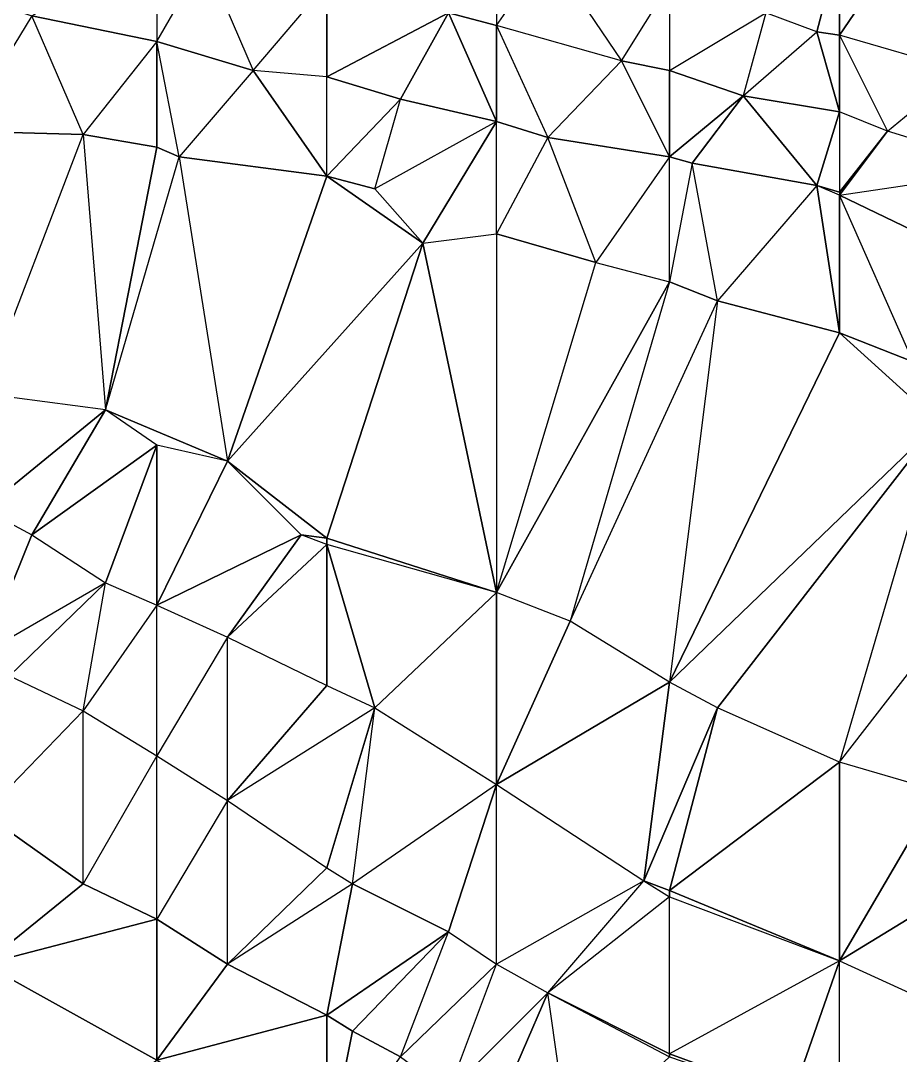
# Model space of a CAD drawing. Header units: metres. Extents: x 121.06818 to 121.07159, y 3.17836 to 3.18313.
# Drawn here: x 121.0686225 to 121.068897, y 3.1796075 to 3.1799305 of the extents above; entities that cross this region are included whole.
import ezdxf

# ---------------------------------------------------------------- set-up
doc = ezdxf.new("R2010")
doc.units = ezdxf.units.M

msp = doc.modelspace()

# ---------------------------------------------------------------- linework, layer by layer
at = {"layer": 'DELAUNEY6294', "color": 252}
msp.add_3dface([(121.068878, 3.179588, 0.01007), (121.068909, 3.179576, 0.01007), (121.068924, 3.179616, 0.01006)], dxfattribs=at)
at = {"layer": 'DELAUNEY6320', "color": 252}
msp.add_3dface([(121.068771, 3.17959, 0.01008), (121.068794, 3.179578, 0.01008), (121.068787, 3.179627, 0.01007)], dxfattribs=at)
at = {"layer": 'DELAUNEY6337', "color": 252}
msp.add_3dface([(121.068863, 3.179594, 0.01007), (121.068878, 3.179588, 0.01007), (121.068878, 3.179637, 0.01006)], dxfattribs=at)
at = {"layer": 'DELAUNEY6366', "color": 252}
msp.add_3dface([(121.068756, 3.179596, 0.01008), (121.068771, 3.17959, 0.01008), (121.068787, 3.179627, 0.01007)], dxfattribs=at)
at = {"layer": 'DELAUNEY6384', "color": 252}
msp.add_3dface([(121.068611, 3.17957, 0.0101), (121.068665, 3.179606, 0.01009), (121.068611, 3.179636, 0.01009)], dxfattribs=at)
at = {"layer": 'DELAUNEY6385', "color": 252}
msp.add_3dface([(121.068665, 3.179606, 0.01009), (121.068718, 3.179575, 0.01009), (121.068718, 3.17962, 0.01008)], dxfattribs=at)
at = {"layer": 'DELAUNEY6399', "color": 252}
msp.add_3dface([(121.068825, 3.179607, 0.01007), (121.068794, 3.179578, 0.01008), (121.068787, 3.179627, 0.01007)], dxfattribs=at)
at = {"layer": 'DELAUNEY6414', "color": 252}
msp.add_3dface([(121.068718, 3.179575, 0.01009), (121.068741, 3.179607, 0.01008), (121.068726, 3.179615, 0.01008)], dxfattribs=at)
at = {"layer": 'DELAUNEY6415', "color": 252}
msp.add_3dface([(121.068825, 3.179607, 0.01007), (121.068863, 3.179594, 0.01007), (121.068825, 3.179608, 0.01007)], dxfattribs=at)
at = {"layer": 'DELAUNEY6428', "color": 252}
msp.add_3dface([(121.068741, 3.179607, 0.01008), (121.068756, 3.179596, 0.01008), (121.068771, 3.179636, 0.01007)], dxfattribs=at)
at = {"layer": 'DELAUNEY6464', "color": 252}
msp.add_3dface([(121.068718, 3.179575, 0.01009), (121.068726, 3.179615, 0.01008), (121.068718, 3.17962, 0.01008)], dxfattribs=at)
at = {"layer": 'DELAUNEY6490', "color": 252}
msp.add_3dface([(121.068665, 3.179606, 0.01009), (121.068718, 3.17962, 0.01008), (121.068687, 3.179636, 0.01008)], dxfattribs=at)
at = {"layer": 'DELAUNEY6491', "color": 252}
msp.add_3dface([(121.068726, 3.179615, 0.01008), (121.068741, 3.179607, 0.01008), (121.068756, 3.179646, 0.01007)], dxfattribs=at)
at = {"layer": 'DELAUNEY6514', "color": 252}
msp.add_3dface([(121.068718, 3.17962, 0.01008), (121.068726, 3.179615, 0.01008), (121.068756, 3.179646, 0.01007)], dxfattribs=at)
at = {"layer": 'DELAUNEY6533', "color": 252}
msp.add_3dface([(121.068924, 3.179616, 0.01006), (121.068878, 3.179588, 0.01007), (121.068878, 3.179637, 0.01006)], dxfattribs=at)
at = {"layer": 'DELAUNEY6567', "color": 252}
msp.add_3dface([(121.068611, 3.179636, 0.01009), (121.068665, 3.179606, 0.01009), (121.068665, 3.17965, 0.01008)], dxfattribs=at)
at = {"layer": 'DELAUNEY6568', "color": 252}
msp.add_3dface([(121.068787, 3.179627, 0.01007), (121.068825, 3.179607, 0.01007), (121.068825, 3.179608, 0.01007)], dxfattribs=at)
at = {"layer": 'DELAUNEY6578', "color": 252}
msp.add_3dface([(121.068665, 3.179606, 0.01009), (121.068687, 3.179636, 0.01008), (121.068665, 3.17965, 0.01008)], dxfattribs=at)
at = {"layer": 'DELAUNEY6597', "color": 252}
msp.add_3dface([(121.068687, 3.179636, 0.01008), (121.068718, 3.17962, 0.01008), (121.068726, 3.179661, 0.01007)], dxfattribs=at)
at = {"layer": 'DELAUNEY6598', "color": 252}
msp.add_3dface([(121.068787, 3.179627, 0.01007), (121.068756, 3.179596, 0.01008), (121.068771, 3.179636, 0.01007)], dxfattribs=at)
at = {"layer": 'DELAUNEY6599', "color": 252}
msp.add_3dface([(121.068787, 3.179627, 0.01007), (121.068825, 3.179608, 0.01007), (121.068825, 3.179657, 0.01006)], dxfattribs=at)
at = {"layer": 'DELAUNEY6600', "color": 252}
msp.add_3dface([(121.068825, 3.179608, 0.01007), (121.068863, 3.179594, 0.01007), (121.068878, 3.179637, 0.01006)], dxfattribs=at)
at = {"layer": 'DELAUNEY6628', "color": 252}
msp.add_3dface([(121.068771, 3.179636, 0.01007), (121.068787, 3.179627, 0.01007), (121.068817, 3.179662, 0.01006)], dxfattribs=at)
at = {"layer": 'DELAUNEY6629', "color": 252}
msp.add_3dface([(121.068878, 3.179637, 0.01006), (121.068924, 3.179616, 0.01006), (121.068932, 3.17967, 0.01005)], dxfattribs=at)
at = {"layer": 'DELAUNEY6645', "color": 252}
msp.add_3dface([(121.068771, 3.179636, 0.01007), (121.068741, 3.179607, 0.01008), (121.068756, 3.179646, 0.01007)], dxfattribs=at)
at = {"layer": 'DELAUNEY6659', "color": 252}
msp.add_3dface([(121.068878, 3.179637, 0.01006), (121.068825, 3.179608, 0.01007), (121.068825, 3.179657, 0.01006)], dxfattribs=at)
at = {"layer": 'DELAUNEY6705', "color": 252}
msp.add_3dface([(121.068611, 3.179636, 0.01009), (121.068665, 3.17965, 0.01008), (121.068642, 3.179661, 0.01008)], dxfattribs=at)
at = {"layer": 'DELAUNEY6706', "color": 252}
msp.add_3dface([(121.068756, 3.179646, 0.01007), (121.068771, 3.179636, 0.01007), (121.068771, 3.179692, 0.01006)], dxfattribs=at)
at = {"layer": 'DELAUNEY6715', "color": 252}
msp.add_3dface([(121.068665, 3.17965, 0.01008), (121.068687, 3.179636, 0.01008), (121.068687, 3.179687, 0.01007)], dxfattribs=at)
at = {"layer": 'DELAUNEY6729', "color": 252}
msp.add_3dface([(121.068611, 3.179636, 0.01009), (121.068642, 3.179661, 0.01008), (121.068611, 3.179683, 0.01008)], dxfattribs=at)
at = {"layer": 'DELAUNEY6730', "color": 252}
msp.add_3dface([(121.068642, 3.179661, 0.01008), (121.068665, 3.17965, 0.01008), (121.068665, 3.179701, 0.01007)], dxfattribs=at)
at = {"layer": 'DELAUNEY6731', "color": 252}
msp.add_3dface([(121.068825, 3.179657, 0.01006), (121.068787, 3.179627, 0.01007), (121.068817, 3.179662, 0.01006)], dxfattribs=at)
at = {"layer": 'DELAUNEY6743', "color": 252}
msp.add_3dface([(121.068825, 3.179657, 0.01006), (121.068878, 3.179637, 0.01006), (121.068825, 3.179659, 0.01006)], dxfattribs=at)
at = {"layer": 'DELAUNEY6769', "color": 252}
msp.add_3dface([(121.068726, 3.179661, 0.01007), (121.068718, 3.17962, 0.01008), (121.068756, 3.179646, 0.01007)], dxfattribs=at)
at = {"layer": 'DELAUNEY6770', "color": 252}
msp.add_3dface([(121.068817, 3.179662, 0.01006), (121.068825, 3.179657, 0.01006), (121.068825, 3.179659, 0.01006)], dxfattribs=at)
at = {"layer": 'DELAUNEY6799', "color": 252}
msp.add_3dface([(121.068726, 3.179661, 0.01007), (121.068687, 3.179636, 0.01008), (121.068718, 3.179666, 0.01007)], dxfattribs=at)
at = {"layer": 'DELAUNEY6800', "color": 252}
msp.add_3dface([(121.068726, 3.179661, 0.01007), (121.068756, 3.179646, 0.01007), (121.068771, 3.179692, 0.01006)], dxfattribs=at)
at = {"layer": 'DELAUNEY6815', "color": 252}
msp.add_3dface([(121.068718, 3.179666, 0.01007), (121.068687, 3.179636, 0.01008), (121.068687, 3.179687, 0.01007)], dxfattribs=at)
at = {"layer": 'DELAUNEY6831', "color": 252}
msp.add_3dface([(121.068718, 3.179666, 0.01007), (121.068726, 3.179661, 0.01007), (121.068733, 3.179716, 0.01006)], dxfattribs=at)
at = {"layer": 'DELAUNEY6832', "color": 252}
msp.add_3dface([(121.068878, 3.179637, 0.01006), (121.068932, 3.17967, 0.01005), (121.068909, 3.17969, 0.01005)], dxfattribs=at)
at = {"layer": 'DELAUNEY6889', "color": 252}
msp.add_3dface([(121.068817, 3.179662, 0.01006), (121.068771, 3.179636, 0.01007), (121.068771, 3.179692, 0.01006)], dxfattribs=at)
at = {"layer": 'DELAUNEY6914', "color": 252}
msp.add_3dface([(121.068817, 3.179662, 0.01006), (121.068825, 3.179659, 0.01006), (121.06884, 3.179716, 0.01005)], dxfattribs=at)
at = {"layer": 'DELAUNEY6915', "color": 252}
msp.add_3dface([(121.068825, 3.179659, 0.01006), (121.068878, 3.179637, 0.01006), (121.068878, 3.179699, 0.01005)], dxfattribs=at)
at = {"layer": 'DELAUNEY6934', "color": 252}
msp.add_3dface([(121.068611, 3.179683, 0.01008), (121.068642, 3.179661, 0.01008), (121.068642, 3.179715, 0.01007)], dxfattribs=at)
at = {"layer": 'DELAUNEY6935', "color": 252}
msp.add_3dface([(121.068687, 3.179687, 0.01007), (121.068665, 3.17965, 0.01008), (121.068665, 3.179701, 0.01007)], dxfattribs=at)
at = {"layer": 'DELAUNEY6936', "color": 252}
msp.add_3dface([(121.068878, 3.179637, 0.01006), (121.068909, 3.17969, 0.01005), (121.068878, 3.179699, 0.01005)], dxfattribs=at)
at = {"layer": 'DELAUNEY6952', "color": 252}
msp.add_3dface([(121.068687, 3.179687, 0.01007), (121.068718, 3.179666, 0.01007), (121.068733, 3.179716, 0.01006)], dxfattribs=at)
at = {"layer": 'DELAUNEY6963', "color": 252}
msp.add_3dface([(121.068771, 3.179692, 0.01006), (121.068817, 3.179662, 0.01006), (121.068825, 3.179724, 0.01005)], dxfattribs=at)
at = {"layer": 'DELAUNEY6982', "color": 252}
msp.add_3dface([(121.068825, 3.179659, 0.01006), (121.068878, 3.179699, 0.01005), (121.06884, 3.179716, 0.01005)], dxfattribs=at)
at = {"layer": 'DELAUNEY7000', "color": 252}
msp.add_3dface([(121.068909, 3.17969, 0.01005), (121.068878, 3.179699, 0.01005), (121.068947, 3.179788, 0.01005)], dxfattribs=at)
at = {"layer": 'DELAUNEY7014', "color": 252}
msp.add_3dface([(121.068771, 3.179692, 0.01006), (121.068726, 3.179661, 0.01007), (121.068733, 3.179716, 0.01006)], dxfattribs=at)
at = {"layer": 'DELAUNEY7029', "color": 252}
msp.add_3dface([(121.068665, 3.179701, 0.01007), (121.068642, 3.179661, 0.01008), (121.068642, 3.179715, 0.01007)], dxfattribs=at)
at = {"layer": 'DELAUNEY7041', "color": 252}
msp.add_3dface([(121.068665, 3.179701, 0.01007), (121.068687, 3.179687, 0.01007), (121.068687, 3.179738, 0.01006)], dxfattribs=at)
at = {"layer": 'DELAUNEY7091', "color": 252}
msp.add_3dface([(121.068878, 3.179699, 0.01005), (121.06884, 3.179716, 0.01005), (121.068909, 3.179805, 0.01005)], dxfattribs=at)
at = {"layer": 'DELAUNEY7107', "color": 252}
msp.add_3dface([(121.068733, 3.179716, 0.01006), (121.068771, 3.179692, 0.01006), (121.068771, 3.179752, 0.01005)], dxfattribs=at)
at = {"layer": 'DELAUNEY7121', "color": 252}
msp.add_3dface([(121.068642, 3.179715, 0.01007), (121.068611, 3.179683, 0.01008), (121.068619, 3.179726, 0.01007)], dxfattribs=at)
at = {"layer": 'DELAUNEY7122', "color": 252}
msp.add_3dface([(121.068642, 3.179715, 0.01007), (121.068665, 3.179701, 0.01007), (121.068665, 3.179748, 0.01006)], dxfattribs=at)
at = {"layer": 'DELAUNEY7123', "color": 252}
msp.add_3dface([(121.068817, 3.179662, 0.01006), (121.06884, 3.179716, 0.01005), (121.068825, 3.179724, 0.01005)], dxfattribs=at)
at = {"layer": 'DELAUNEY7146', "color": 252}
msp.add_3dface([(121.068733, 3.179716, 0.01006), (121.068687, 3.179687, 0.01007), (121.068718, 3.179723, 0.01006)], dxfattribs=at)
at = {"layer": 'DELAUNEY7147', "color": 252}
msp.add_3dface([(121.068771, 3.179692, 0.01006), (121.068825, 3.179724, 0.01005), (121.068794, 3.179743, 0.01005)], dxfattribs=at)
at = {"layer": 'DELAUNEY7148', "color": 252}
msp.add_3dface([(121.06884, 3.179716, 0.01005), (121.068825, 3.179724, 0.01005), (121.068909, 3.179805, 0.01005)], dxfattribs=at)
at = {"layer": 'DELAUNEY7161', "color": 252}
msp.add_3dface([(121.068718, 3.179723, 0.01006), (121.068687, 3.179687, 0.01007), (121.068687, 3.179738, 0.01006)], dxfattribs=at)
at = {"layer": 'DELAUNEY7179', "color": 252}
msp.add_3dface([(121.068718, 3.179723, 0.01006), (121.068733, 3.179716, 0.01006), (121.068718, 3.179767, 0.01005)], dxfattribs=at)
at = {"layer": 'DELAUNEY7243', "color": 252}
msp.add_3dface([(121.068619, 3.179726, 0.01007), (121.068642, 3.179715, 0.01007), (121.068649, 3.179755, 0.01006)], dxfattribs=at)
at = {"layer": 'DELAUNEY7265', "color": 252}
msp.add_3dface([(121.068771, 3.179692, 0.01006), (121.068794, 3.179743, 0.01005), (121.068771, 3.179752, 0.01005)], dxfattribs=at)
at = {"layer": 'DELAUNEY7287', "color": 252}
msp.add_3dface([(121.068687, 3.179738, 0.01006), (121.068665, 3.179701, 0.01007), (121.068665, 3.179748, 0.01006)], dxfattribs=at)
at = {"layer": 'DELAUNEY7288', "color": 252}
msp.add_3dface([(121.068825, 3.179724, 0.01005), (121.068794, 3.179743, 0.01005), (121.06884, 3.179843, 0.01005)], dxfattribs=at)
at = {"layer": 'DELAUNEY7303', "color": 252}
msp.add_3dface([(121.068611, 3.179733, 0.01007), (121.068619, 3.179726, 0.01007), (121.068649, 3.179755, 0.01006)], dxfattribs=at)
at = {"layer": 'DELAUNEY7304', "color": 252}
msp.add_3dface([(121.068687, 3.179738, 0.01006), (121.068718, 3.179723, 0.01006), (121.068718, 3.179767, 0.01005)], dxfattribs=at)
at = {"layer": 'DELAUNEY7351', "color": 252}
msp.add_3dface([(121.068733, 3.179716, 0.01006), (121.068771, 3.179752, 0.01005), (121.068718, 3.179767, 0.01005)], dxfattribs=at)
at = {"layer": 'DELAUNEY7352', "color": 252}
msp.add_3dface([(121.068794, 3.179743, 0.01005), (121.068771, 3.179752, 0.01005), (121.068825, 3.179849, 0.01005)], dxfattribs=at)
at = {"layer": 'DELAUNEY7366', "color": 252}
msp.add_3dface([(121.068665, 3.179748, 0.01006), (121.068642, 3.179715, 0.01007), (121.068649, 3.179755, 0.01006)], dxfattribs=at)
at = {"layer": 'DELAUNEY7367', "color": 252}
msp.add_3dface([(121.068665, 3.179748, 0.01006), (121.068687, 3.179738, 0.01006), (121.06871, 3.17977, 0.01005)], dxfattribs=at)
at = {"layer": 'DELAUNEY7441', "color": 252}
msp.add_3dface([(121.068649, 3.179755, 0.01006), (121.068665, 3.179748, 0.01006), (121.068665, 3.179798, 0.01005)], dxfattribs=at)
at = {"layer": 'DELAUNEY7488', "color": 252}
msp.add_3dface([(121.068649, 3.179755, 0.01006), (121.068611, 3.179733, 0.01007), (121.068626, 3.17977, 0.01006)], dxfattribs=at)
at = {"layer": 'DELAUNEY7489', "color": 252}
msp.add_3dface([(121.068687, 3.179738, 0.01006), (121.068718, 3.179767, 0.01005), (121.06871, 3.17977, 0.01005)], dxfattribs=at)
at = {"layer": 'DELAUNEY7501', "color": 252}
msp.add_3dface([(121.068626, 3.17977, 0.01006), (121.068611, 3.179733, 0.01007), (121.068611, 3.179778, 0.01006)], dxfattribs=at)
at = {"layer": 'DELAUNEY7502', "color": 252}
msp.add_3dface([(121.068771, 3.179752, 0.01005), (121.068718, 3.179767, 0.01005), (121.068718, 3.179769, 0.01005)], dxfattribs=at)
at = {"layer": 'DELAUNEY7503', "color": 252}
msp.add_3dface([(121.068878, 3.179699, 0.01005), (121.068947, 3.179788, 0.01005), (121.068909, 3.179805, 0.01005)], dxfattribs=at)
at = {"layer": 'DELAUNEY7516', "color": 252}
msp.add_3dface([(121.068626, 3.17977, 0.01006), (121.068649, 3.179755, 0.01006), (121.068665, 3.179798, 0.01005)], dxfattribs=at)
at = {"layer": 'DELAUNEY7534', "color": 252}
msp.add_3dface([(121.068718, 3.179767, 0.01005), (121.06871, 3.17977, 0.01005), (121.068718, 3.179769, 0.01005)], dxfattribs=at)
at = {"layer": 'DELAUNEY7570', "color": 252}
msp.add_3dface([(121.068611, 3.179778, 0.01006), (121.068626, 3.17977, 0.01006), (121.068649, 3.179809, 0.01005)], dxfattribs=at)
at = {"layer": 'DELAUNEY7608', "color": 252}
msp.add_3dface([(121.068665, 3.179748, 0.01006), (121.06871, 3.17977, 0.01005), (121.068687, 3.179793, 0.01005)], dxfattribs=at)
at = {"layer": 'DELAUNEY7627', "color": 252}
msp.add_3dface([(121.068665, 3.179748, 0.01006), (121.068687, 3.179793, 0.01005), (121.068665, 3.179798, 0.01005)], dxfattribs=at)
at = {"layer": 'DELAUNEY7648', "color": 252}
msp.add_3dface([(121.06871, 3.17977, 0.01005), (121.068687, 3.179793, 0.01005), (121.068718, 3.179769, 0.01005)], dxfattribs=at)
at = {"layer": 'DELAUNEY7670', "color": 252}
msp.add_3dface([(121.068771, 3.179752, 0.01005), (121.068718, 3.179769, 0.01005), (121.068748, 3.179861, 0.01005)], dxfattribs=at)
at = {"layer": 'DELAUNEY7671', "color": 252}
msp.add_3dface([(121.068825, 3.179724, 0.01005), (121.068909, 3.179805, 0.01005), (121.068878, 3.179833, 0.01005)], dxfattribs=at)
at = {"layer": 'DELAUNEY7710', "color": 252}
msp.add_3dface([(121.068687, 3.179793, 0.01005), (121.068665, 3.179798, 0.01005), (121.068649, 3.179809, 0.01005)], dxfattribs=at)
at = {"layer": 'DELAUNEY7727', "color": 252}
msp.add_3dface([(121.068825, 3.179724, 0.01005), (121.068878, 3.179833, 0.01005), (121.06884, 3.179843, 0.01005)], dxfattribs=at)
at = {"layer": 'DELAUNEY7728', "color": 252}
msp.add_3dface([(121.068878, 3.179833, 0.01005), (121.068909, 3.179805, 0.01005), (121.068901, 3.179824, 0.01005)], dxfattribs=at)
at = {"layer": 'DELAUNEY7744', "color": 252}
msp.add_3dface([(121.068626, 3.17977, 0.01006), (121.068665, 3.179798, 0.01005), (121.068649, 3.179809, 0.01005)], dxfattribs=at)
at = {"layer": 'DELAUNEY7757', "color": 252}
msp.add_3dface([(121.068794, 3.179743, 0.01005), (121.06884, 3.179843, 0.01005), (121.068825, 3.179849, 0.01005)], dxfattribs=at)
at = {"layer": 'DELAUNEY7774', "color": 252}
msp.add_3dface([(121.06884, 3.179843, 0.01005), (121.068878, 3.179833, 0.01005), (121.068871, 3.179879, 0.01006)], dxfattribs=at)
at = {"layer": 'DELAUNEY7825', "color": 252}
msp.add_3dface([(121.068611, 3.179778, 0.01006), (121.068649, 3.179809, 0.01005), (121.068611, 3.179814, 0.01005)], dxfattribs=at)
at = {"layer": 'DELAUNEY7841', "color": 252}
msp.add_3dface([(121.068825, 3.179849, 0.01005), (121.06884, 3.179843, 0.01005), (121.068832, 3.179886, 0.01006)], dxfattribs=at)
at = {"layer": 'DELAUNEY7861', "color": 252}
msp.add_3dface([(121.068649, 3.179809, 0.01005), (121.068611, 3.179814, 0.01005), (121.068642, 3.179895, 0.01005)], dxfattribs=at)
at = {"layer": 'DELAUNEY7862', "color": 252}
msp.add_3dface([(121.068771, 3.179752, 0.01005), (121.068802, 3.179855, 0.01005), (121.068825, 3.179849, 0.01005)], dxfattribs=at)
at = {"layer": 'DELAUNEY7863', "color": 252}
msp.add_3dface([(121.068771, 3.179752, 0.01005), (121.068802, 3.179855, 0.01005), (121.068771, 3.179864, 0.01005)], dxfattribs=at)
at = {"layer": 'DELAUNEY7878', "color": 252}
msp.add_3dface([(121.068718, 3.179769, 0.01005), (121.068687, 3.179793, 0.01005), (121.068748, 3.179861, 0.01005)], dxfattribs=at)
at = {"layer": 'DELAUNEY7879', "color": 252}
msp.add_3dface([(121.068802, 3.179855, 0.01005), (121.068825, 3.179849, 0.01005), (121.068825, 3.179888, 0.01006)], dxfattribs=at)
at = {"layer": 'DELAUNEY7915', "color": 252}
msp.add_3dface([(121.068771, 3.179752, 0.01005), (121.068748, 3.179861, 0.01005), (121.068771, 3.179864, 0.01005)], dxfattribs=at)
at = {"layer": 'DELAUNEY7916', "color": 252}
msp.add_3dface([(121.068878, 3.179833, 0.01005), (121.068901, 3.179824, 0.01005), (121.068878, 3.179876, 0.01006)], dxfattribs=at)
at = {"layer": 'DELAUNEY7934', "color": 252}
msp.add_3dface([(121.068748, 3.179861, 0.01005), (121.068771, 3.179864, 0.01005), (121.068771, 3.179899, 0.01006)], dxfattribs=at)
at = {"layer": 'DELAUNEY7958', "color": 252}
msp.add_3dface([(121.068771, 3.179864, 0.01005), (121.068802, 3.179855, 0.01005), (121.068787, 3.179894, 0.01006)], dxfattribs=at)
at = {"layer": 'DELAUNEY7987', "color": 252}
msp.add_3dface([(121.068687, 3.179793, 0.01005), (121.068748, 3.179861, 0.01005), (121.068718, 3.179882, 0.01005)], dxfattribs=at)
at = {"layer": 'DELAUNEY8065', "color": 252}
msp.add_3dface([(121.068932, 3.17985, 0.01006), (121.068901, 3.179824, 0.01005), (121.068878, 3.179876, 0.01006)], dxfattribs=at)
at = {"layer": 'DELAUNEY8115', "color": 252}
msp.add_3dface([(121.068687, 3.179793, 0.01005), (121.068718, 3.179882, 0.01005), (121.068672, 3.179888, 0.01005)], dxfattribs=at)
at = {"layer": 'DELAUNEY8128', "color": 252}
msp.add_3dface([(121.068687, 3.179793, 0.01005), (121.068649, 3.179809, 0.01005), (121.068672, 3.179888, 0.01005)], dxfattribs=at)
at = {"layer": 'DELAUNEY8129', "color": 252}
msp.add_3dface([(121.068718, 3.179882, 0.01005), (121.068748, 3.179861, 0.01005), (121.068733, 3.179878, 0.01005)], dxfattribs=at)
at = {"layer": 'DELAUNEY8163', "color": 252}
msp.add_3dface([(121.068649, 3.179809, 0.01005), (121.068672, 3.179888, 0.01005), (121.068665, 3.179891, 0.01005)], dxfattribs=at)
at = {"layer": 'DELAUNEY8182', "color": 252}
msp.add_3dface([(121.068672, 3.179888, 0.01005), (121.068718, 3.179882, 0.01005), (121.068695, 3.179915, 0.01006)], dxfattribs=at)
at = {"layer": 'DELAUNEY8212', "color": 252}
msp.add_3dface([(121.068649, 3.179809, 0.01005), (121.068665, 3.179891, 0.01005), (121.068642, 3.179895, 0.01005)], dxfattribs=at)
at = {"layer": 'DELAUNEY8213', "color": 252}
msp.add_3dface([(121.068718, 3.179882, 0.01005), (121.068733, 3.179878, 0.01005), (121.068741, 3.179906, 0.01006)], dxfattribs=at)
at = {"layer": 'DELAUNEY8214', "color": 252}
msp.add_3dface([(121.068733, 3.179878, 0.01005), (121.068748, 3.179861, 0.01005), (121.068771, 3.179899, 0.01006)], dxfattribs=at)
at = {"layer": 'DELAUNEY8228', "color": 252}
msp.add_3dface([(121.068611, 3.179814, 0.01005), (121.068642, 3.179895, 0.01005), (121.068604, 3.179896, 0.01005)], dxfattribs=at)
at = {"layer": 'DELAUNEY8229', "color": 252}
msp.add_3dface([(121.068665, 3.179891, 0.01005), (121.068672, 3.179888, 0.01005), (121.068665, 3.179924, 0.01006)], dxfattribs=at)
at = {"layer": 'DELAUNEY8250', "color": 252}
msp.add_3dface([(121.068642, 3.179895, 0.01005), (121.068665, 3.179891, 0.01005), (121.068665, 3.179924, 0.01006)], dxfattribs=at)
at = {"layer": 'DELAUNEY8251', "color": 252}
msp.add_3dface([(121.068871, 3.179879, 0.01006), (121.06884, 3.179843, 0.01005), (121.068832, 3.179886, 0.01006)], dxfattribs=at)
at = {"layer": 'DELAUNEY8252', "color": 252}
msp.add_3dface([(121.068871, 3.179879, 0.01006), (121.068878, 3.179833, 0.01005), (121.068878, 3.179876, 0.01006)], dxfattribs=at)
at = {"layer": 'DELAUNEY8270', "color": 252}
msp.add_3dface([(121.068878, 3.179876, 0.01006), (121.068871, 3.179879, 0.01006), (121.068878, 3.179877, 0.01006)], dxfattribs=at)
at = {"layer": 'DELAUNEY8271', "color": 252}
msp.add_3dface([(121.068932, 3.17985, 0.01006), (121.068878, 3.179876, 0.01006), (121.068932, 3.179884, 0.01007)], dxfattribs=at)
at = {"layer": 'DELAUNEY8283', "color": 252}
msp.add_3dface([(121.068604, 3.179896, 0.01005), (121.068642, 3.179895, 0.01005), (121.068626, 3.179932, 0.01006)], dxfattribs=at)
at = {"layer": 'DELAUNEY8336', "color": 252}
msp.add_3dface([(121.068832, 3.179886, 0.01006), (121.068825, 3.179849, 0.01005), (121.068825, 3.179888, 0.01006)], dxfattribs=at)
at = {"layer": 'DELAUNEY8337', "color": 252}
msp.add_3dface([(121.068878, 3.179876, 0.01006), (121.068932, 3.179884, 0.01007), (121.068893, 3.179896, 0.01007)], dxfattribs=at)
at = {"layer": 'DELAUNEY8350', "color": 252}
msp.add_3dface([(121.068825, 3.179888, 0.01006), (121.068802, 3.179855, 0.01005), (121.068787, 3.179894, 0.01006)], dxfattribs=at)
at = {"layer": 'DELAUNEY8351', "color": 252}
msp.add_3dface([(121.068871, 3.179879, 0.01006), (121.068832, 3.179886, 0.01006), (121.068848, 3.179907, 0.01007)], dxfattribs=at)
at = {"layer": 'DELAUNEY8371', "color": 252}
msp.add_3dface([(121.068832, 3.179886, 0.01006), (121.068825, 3.179888, 0.01006), (121.068848, 3.179907, 0.01007)], dxfattribs=at)
at = {"layer": 'DELAUNEY8372', "color": 252}
msp.add_3dface([(121.068878, 3.179876, 0.01006), (121.068893, 3.179896, 0.01007), (121.068878, 3.179877, 0.01006)], dxfattribs=at)
at = {"layer": 'DELAUNEY8393', "color": 252}
msp.add_3dface([(121.068787, 3.179894, 0.01006), (121.068771, 3.179864, 0.01005), (121.068771, 3.179899, 0.01006)], dxfattribs=at)
at = {"layer": 'DELAUNEY8394', "color": 252}
msp.add_3dface([(121.068932, 3.179884, 0.01007), (121.068893, 3.179896, 0.01007), (121.068916, 3.179915, 0.01008)], dxfattribs=at)
at = {"layer": 'DELAUNEY8407', "color": 252}
msp.add_3dface([(121.068878, 3.179877, 0.01006), (121.068871, 3.179879, 0.01006), (121.068878, 3.179902, 0.01007)], dxfattribs=at)
at = {"layer": 'DELAUNEY8420', "color": 252}
msp.add_3dface([(121.068878, 3.179877, 0.01006), (121.068893, 3.179896, 0.01007), (121.068878, 3.179902, 0.01007)], dxfattribs=at)
at = {"layer": 'DELAUNEY8437', "color": 252}
msp.add_3dface([(121.068825, 3.179888, 0.01006), (121.068787, 3.179894, 0.01006), (121.06881, 3.179918, 0.01007)], dxfattribs=at)
at = {"layer": 'DELAUNEY8452', "color": 252}
msp.add_3dface([(121.068771, 3.179899, 0.01006), (121.068733, 3.179878, 0.01005), (121.068741, 3.179906, 0.01006)], dxfattribs=at)
at = {"layer": 'DELAUNEY8453', "color": 252}
msp.add_3dface([(121.068787, 3.179894, 0.01006), (121.068771, 3.179899, 0.01006), (121.068771, 3.179929, 0.01007)], dxfattribs=at)
at = {"layer": 'DELAUNEY8488', "color": 252}
msp.add_3dface([(121.068871, 3.179879, 0.01006), (121.068848, 3.179907, 0.01007), (121.068878, 3.179902, 0.01007)], dxfattribs=at)
at = {"layer": 'DELAUNEY8507', "color": 252}
msp.add_3dface([(121.068771, 3.179899, 0.01006), (121.068741, 3.179906, 0.01006), (121.068756, 3.179933, 0.01007)], dxfattribs=at)
at = {"layer": 'DELAUNEY8524', "color": 252}
msp.add_3dface([(121.068695, 3.179915, 0.01006), (121.068672, 3.179888, 0.01005), (121.068665, 3.179924, 0.01006)], dxfattribs=at)
at = {"layer": 'DELAUNEY8525', "color": 252}
msp.add_3dface([(121.068695, 3.179915, 0.01006), (121.068718, 3.179882, 0.01005), (121.068718, 3.179913, 0.01006)], dxfattribs=at)
at = {"layer": 'DELAUNEY8526', "color": 252}
msp.add_3dface([(121.068893, 3.179896, 0.01007), (121.068878, 3.179902, 0.01007), (121.068878, 3.179926, 0.01008)], dxfattribs=at)
at = {"layer": 'DELAUNEY8535', "color": 252}
msp.add_3dface([(121.068741, 3.179906, 0.01006), (121.068718, 3.179882, 0.01005), (121.068718, 3.179913, 0.01006)], dxfattribs=at)
at = {"layer": 'DELAUNEY8536', "color": 252}
msp.add_3dface([(121.068893, 3.179896, 0.01007), (121.068916, 3.179915, 0.01008), (121.068878, 3.179926, 0.01008)], dxfattribs=at)
at = {"layer": 'DELAUNEY8552', "color": 252}
msp.add_3dface([(121.068787, 3.179894, 0.01006), (121.06881, 3.179918, 0.01007), (121.068771, 3.179929, 0.01007)], dxfattribs=at)
at = {"layer": 'DELAUNEY8553', "color": 252}
msp.add_3dface([(121.068825, 3.179888, 0.01006), (121.06881, 3.179918, 0.01007), (121.068825, 3.179915, 0.01007)], dxfattribs=at)
at = {"layer": 'DELAUNEY8554', "color": 252}
msp.add_3dface([(121.068878, 3.179902, 0.01007), (121.068848, 3.179907, 0.01007), (121.068871, 3.179927, 0.01008)], dxfattribs=at)
at = {"layer": 'DELAUNEY8565', "color": 252}
msp.add_3dface([(121.068718, 3.179913, 0.01006), (121.068695, 3.179915, 0.01006), (121.068718, 3.179942, 0.01007)], dxfattribs=at)
at = {"layer": 'DELAUNEY8566', "color": 252}
msp.add_3dface([(121.068741, 3.179906, 0.01006), (121.068718, 3.179913, 0.01006), (121.068756, 3.179933, 0.01007)], dxfattribs=at)
at = {"layer": 'DELAUNEY8581', "color": 252}
msp.add_3dface([(121.068825, 3.179888, 0.01006), (121.068825, 3.179915, 0.01007), (121.068848, 3.179907, 0.01007)], dxfattribs=at)
at = {"layer": 'DELAUNEY8597', "color": 252}
msp.add_3dface([(121.068825, 3.179915, 0.01007), (121.06881, 3.179918, 0.01007), (121.068825, 3.179942, 0.01008)], dxfattribs=at)
at = {"layer": 'DELAUNEY8598', "color": 252}
msp.add_3dface([(121.068848, 3.179907, 0.01007), (121.068825, 3.179915, 0.01007), (121.068855, 3.179933, 0.01008)], dxfattribs=at)
at = {"layer": 'DELAUNEY8613', "color": 252}
msp.add_3dface([(121.068665, 3.179924, 0.01006), (121.068642, 3.179895, 0.01005), (121.068626, 3.179932, 0.01006)], dxfattribs=at)
at = {"layer": 'DELAUNEY8631', "color": 252}
msp.add_3dface([(121.068626, 3.179932, 0.01006), (121.068604, 3.179896, 0.01005), (121.068611, 3.179937, 0.01006)], dxfattribs=at)
at = {"layer": 'DELAUNEY8632', "color": 252}
msp.add_3dface([(121.068695, 3.179915, 0.01006), (121.068665, 3.179924, 0.01006), (121.06868, 3.17995, 0.01007)], dxfattribs=at)
at = {"layer": 'DELAUNEY8654', "color": 252}
msp.add_3dface([(121.068848, 3.179907, 0.01007), (121.068871, 3.179927, 0.01008), (121.068855, 3.179933, 0.01008)], dxfattribs=at)
at = {"layer": 'DELAUNEY8655', "color": 252}
msp.add_3dface([(121.068878, 3.179902, 0.01007), (121.068871, 3.179927, 0.01008), (121.068878, 3.179926, 0.01008)], dxfattribs=at)
at = {"layer": 'DELAUNEY8668', "color": 252}
msp.add_3dface([(121.068771, 3.179899, 0.01006), (121.068756, 3.179933, 0.01007), (121.068771, 3.179929, 0.01007)], dxfattribs=at)
at = {"layer": 'DELAUNEY8687', "color": 252}
msp.add_3dface([(121.068771, 3.179929, 0.01007), (121.068756, 3.179933, 0.01007), (121.068771, 3.179958, 0.01008)], dxfattribs=at)
at = {"layer": 'DELAUNEY8688', "color": 252}
msp.add_3dface([(121.068878, 3.179926, 0.01008), (121.068871, 3.179927, 0.01008), (121.068878, 3.179954, 0.01009)], dxfattribs=at)
at = {"layer": 'DELAUNEY8708', "color": 252}
msp.add_3dface([(121.068665, 3.179924, 0.01006), (121.068626, 3.179932, 0.01006), (121.068665, 3.179954, 0.01007)], dxfattribs=at)
at = {"layer": 'DELAUNEY8709', "color": 252}
msp.add_3dface([(121.06881, 3.179918, 0.01007), (121.068771, 3.179929, 0.01007), (121.068787, 3.179952, 0.01008)], dxfattribs=at)
at = {"layer": 'DELAUNEY8710', "color": 252}
msp.add_3dface([(121.068916, 3.179915, 0.01008), (121.068878, 3.179926, 0.01008), (121.068893, 3.179948, 0.01009)], dxfattribs=at)
at = {"layer": 'DELAUNEY8721', "color": 252}
msp.add_3dface([(121.068871, 3.179927, 0.01008), (121.068855, 3.179933, 0.01008), (121.068878, 3.179954, 0.01009)], dxfattribs=at)
at = {"layer": 'DELAUNEY8722', "color": 252}
msp.add_3dface([(121.068932, 3.179933, 0.01009), (121.068916, 3.179915, 0.01008), (121.068893, 3.179948, 0.01009)], dxfattribs=at)
at = {"layer": 'DELAUNEY8742', "color": 252}
msp.add_3dface([(121.068825, 3.179915, 0.01007), (121.068855, 3.179933, 0.01008), (121.068825, 3.179942, 0.01008)], dxfattribs=at)
at = {"layer": 'DELAUNEY8768', "color": 252}
msp.add_3dface([(121.068695, 3.179915, 0.01006), (121.068718, 3.179942, 0.01007), (121.06868, 3.17995, 0.01007)], dxfattribs=at)
at = {"layer": 'DELAUNEY8769', "color": 252}
msp.add_3dface([(121.068718, 3.179913, 0.01006), (121.068718, 3.179942, 0.01007), (121.068756, 3.179933, 0.01007)], dxfattribs=at)
at = {"layer": 'DELAUNEY8770', "color": 252}
msp.add_3dface([(121.06881, 3.179918, 0.01007), (121.068825, 3.179942, 0.01008), (121.068787, 3.179952, 0.01008)], dxfattribs=at)
at = {"layer": 'DELAUNEY8771', "color": 252}
msp.add_3dface([(121.068893, 3.179948, 0.01009), (121.068878, 3.179926, 0.01008), (121.068878, 3.179954, 0.01009)], dxfattribs=at)
at = {"layer": 'DELAUNEY8784', "color": 252}
msp.add_3dface([(121.068665, 3.179924, 0.01006), (121.06868, 3.17995, 0.01007), (121.068665, 3.179954, 0.01007)], dxfattribs=at)
at = {"layer": 'DELAUNEY8797', "color": 252}
msp.add_3dface([(121.068771, 3.179929, 0.01007), (121.068787, 3.179952, 0.01008), (121.068771, 3.179958, 0.01008)], dxfattribs=at)

doc.saveas('drawing.dxf')
